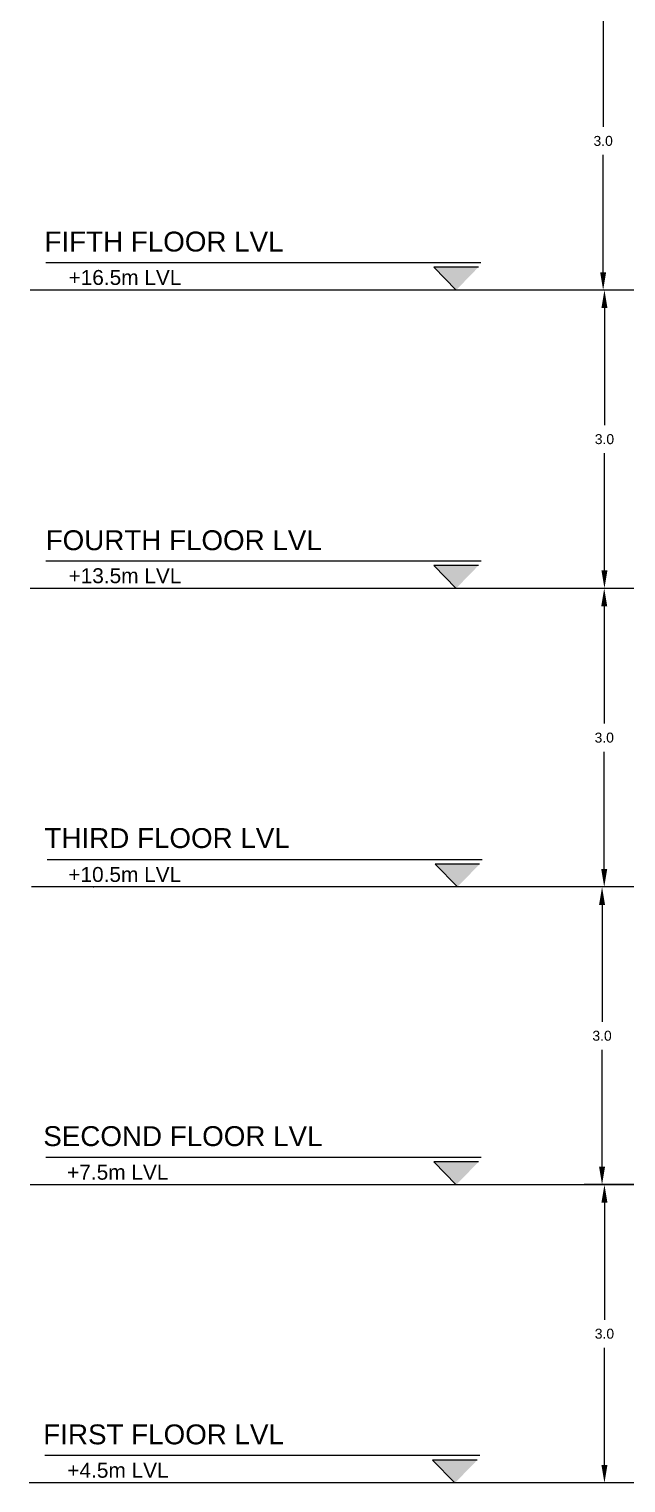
# Model space of a CAD drawing. Header units: metres. Extents: x 29392 to 32022, y 3934 to 33962.
# Drawn here: x 29690.84 to 29696.84, y 4063.19 to 4077.81 of the extents above; entities that cross this region are included whole.
import ezdxf

# ---------------------------------------------------------------- set-up
doc = ezdxf.new("R2010")
doc.units = ezdxf.units.M
doc.linetypes.add('DASHED', pattern=[19.05, 12.7, -6.35])
doc.linetypes.add('HIDDEN2', pattern=[4.7625, 3.175, -1.5875])
doc.layers.add('NAMES', color=252, linetype='Continuous', lineweight=15)
doc.styles.get("Standard").update_dxf_attribs({"font": 'arial.ttf'})
doc.dimstyles.get("Standard").update_dxf_attribs({"dimtxt": 0.1, "dimasz": 0.18, "dimexe": 0.18, "dimexo": 0.0625, "dimgap": 0.09, "dimtad": 0, "dimtih": 1, "dimtoh": 1, "dimdec": 1, "dimzin": 0, "dimdsep": 46, "dimtxsty": 'Standard', "dimcen": 0.09, "dimadec": 0, "dimazin": 0, "dimtfac": 1, "dimtdec": 1, "dimtofl": 0, "dimtmove": 0, "dimatfit": 3, "dimfxl": 1, "dimtolj": 1, "dimtzin": 0, "dimarcsym": 0})

# ---------------------------------------------------------------- blocks, each defined once
blk = doc.blocks.new('*D256')
at = {"color": 0, "lineweight": -2, "transparency": 16777216}
for p, q in [((29698.058, 4066.187), (29696.446, 4066.187)), ((29696.626, 4066.007), (29696.626, 4064.828)), ((29696.626, 4063.367), (29696.626, 4064.546)), ((29698.056, 4063.187), (29696.446, 4063.187))]:
    blk.add_line(p, q, dxfattribs=at)
at = {"color": 0, "transparency": 16777216}
for points in [[(29696.596, 4066.007), (29696.656, 4066.007), (29696.626, 4066.187)], [(29696.596, 4063.367), (29696.656, 4063.367), (29696.626, 4063.187)]]:
    blk.add_solid(points, dxfattribs=at)
at = {"layer": 'Defpoints', "color": 0, "transparency": 16777216}
for p in [(29696.626, 4066.187), (29698.121, 4066.187), (29698.118, 4063.187)]:
    blk.add_point(p, dxfattribs=at)
at = {"color": 0, "transparency": 16777216, "insert": (29696.626, 4064.687), "char_height": 0.1, "attachment_point": 5}
blk.add_mtext('\\A1;3.0', dxfattribs=at)
blk = doc.blocks.new('*D333')
at = {"color": 0, "lineweight": -2, "transparency": 16777216}
for p, q in [((29696.564, 4069.181), (29696.422, 4069.181)), ((29696.602, 4069.001), (29696.602, 4067.825)), ((29696.602, 4066.367), (29696.602, 4067.543)), ((29696.564, 4066.187), (29696.422, 4066.187))]:
    blk.add_line(p, q, dxfattribs=at)
at = {"color": 0, "transparency": 16777216}
for points in [[(29696.572, 4069.001), (29696.632, 4069.001), (29696.602, 4069.181)], [(29696.572, 4066.367), (29696.632, 4066.367), (29696.602, 4066.187)]]:
    blk.add_solid(points, dxfattribs=at)
at = {"layer": 'Defpoints', "color": 0, "transparency": 16777216}
for p in [(29696.602, 4069.181), (29696.626, 4069.181), (29696.626, 4066.187)]:
    blk.add_point(p, dxfattribs=at)
at = {"color": 0, "transparency": 16777216, "insert": (29696.602, 4067.684), "char_height": 0.1, "attachment_point": 5}
blk.add_mtext('\\A1;3.0', dxfattribs=at)
blk = doc.blocks.new('*D334')
at = {"color": 0, "lineweight": -2, "transparency": 16777216}
for p, q in [((29696.564, 4072.185), (29696.444, 4072.185)), ((29696.624, 4072.005), (29696.624, 4070.824)), ((29696.624, 4069.361), (29696.624, 4070.542)), ((29696.564, 4069.181), (29696.444, 4069.181))]:
    blk.add_line(p, q, dxfattribs=at)
at = {"color": 0, "transparency": 16777216}
for points in [[(29696.594, 4072.005), (29696.654, 4072.005), (29696.624, 4072.185)], [(29696.594, 4069.361), (29696.654, 4069.361), (29696.624, 4069.181)]]:
    blk.add_solid(points, dxfattribs=at)
at = {"layer": 'Defpoints', "color": 0, "transparency": 16777216}
for p in [(29696.624, 4072.185), (29696.626, 4072.185), (29696.626, 4069.181)]:
    blk.add_point(p, dxfattribs=at)
at = {"color": 0, "transparency": 16777216, "insert": (29696.624, 4070.683), "char_height": 0.1, "attachment_point": 5}
blk.add_mtext('\\A1;3.0', dxfattribs=at)
blk = doc.blocks.new('*D335')
at = {"color": 0, "lineweight": -2, "transparency": 16777216}
for p, q in [((29696.564, 4075.185), (29696.446, 4075.185)), ((29696.626, 4075.005), (29696.626, 4073.826)), ((29696.626, 4072.365), (29696.626, 4073.544)), ((29696.564, 4072.185), (29696.446, 4072.185))]:
    blk.add_line(p, q, dxfattribs=at)
at = {"color": 0, "transparency": 16777216}
for points in [[(29696.596, 4075.005), (29696.656, 4075.005), (29696.626, 4075.185)], [(29696.596, 4072.365), (29696.656, 4072.365), (29696.626, 4072.185)]]:
    blk.add_solid(points, dxfattribs=at)
at = {"layer": 'Defpoints', "color": 0, "transparency": 16777216}
for p in [(29696.626, 4075.185), (29696.626, 4075.185), (29696.626, 4072.185)]:
    blk.add_point(p, dxfattribs=at)
at = {"color": 0, "transparency": 16777216, "insert": (29696.626, 4073.685), "char_height": 0.1, "attachment_point": 5}
blk.add_mtext('\\A1;3.0', dxfattribs=at)
blk = doc.blocks.new('*D336')
at = {"color": 0, "lineweight": -2, "transparency": 16777216}
for p, q in [((29696.564, 4078.185), (29696.433, 4078.185)), ((29696.613, 4078.005), (29696.613, 4076.826)), ((29696.613, 4075.365), (29696.613, 4076.544)), ((29696.564, 4075.185), (29696.433, 4075.185))]:
    blk.add_line(p, q, dxfattribs=at)
at = {"color": 0, "transparency": 16777216}
for points in [[(29696.583, 4078.005), (29696.643, 4078.005), (29696.613, 4078.185)], [(29696.583, 4075.365), (29696.643, 4075.365), (29696.613, 4075.185)]]:
    blk.add_solid(points, dxfattribs=at)
at = {"layer": 'Defpoints', "color": 0, "transparency": 16777216}
for p in [(29696.613, 4078.185), (29696.626, 4078.185), (29696.626, 4075.185)]:
    blk.add_point(p, dxfattribs=at)
at = {"color": 0, "transparency": 16777216, "insert": (29696.613, 4076.685), "char_height": 0.1, "attachment_point": 5}
blk.add_mtext('\\A1;3.0', dxfattribs=at)

msp = doc.modelspace()

# ---------------------------------------------------------------- hatches: boundary and pattern name
at = {"layer": 'NAMES', "linetype": 'Continuous', "lineweight": 20, "ltscale": 2, "transparency": 16777216}
h = msp.add_hatch(color=7, dxfattribs=at)
h.dxf.hatch_style = 1
h.paths.add_polyline_path([(29695.358, 4075.416), (29695.134, 4075.185), (29694.909, 4075.416)])
h = msp.add_hatch(color=7, dxfattribs=at)
h.dxf.hatch_style = 1
h.paths.add_polyline_path([(29695.359, 4072.416), (29695.134, 4072.185), (29694.91, 4072.416)])
h = msp.add_hatch(color=7, dxfattribs=at)
h.dxf.hatch_style = 1
h.paths.add_polyline_path([(29695.37, 4069.411), (29695.146, 4069.181), (29694.921, 4069.411)])
h = msp.add_hatch(color=7, dxfattribs=at)
h.dxf.hatch_style = 1
h.paths.add_polyline_path([(29695.359, 4066.416), (29695.134, 4066.185), (29694.91, 4066.416)])
h = msp.add_hatch(color=7, dxfattribs=at)
h.dxf.hatch_style = 1
h.paths.add_polyline_path([(29695.346, 4063.417), (29695.122, 4063.187), (29694.897, 4063.417)])

# ---------------------------------------------------------------- linework, layer by layer
at = {"layer": 'NAMES', "color": 7, "linetype": 'Continuous', "lineweight": 20, "ltscale": 2, "transparency": 16777216}
for p, q in [((29693.321, 4075.459), (29691.006, 4075.459)), ((29695.383, 4075.459), (29691.006, 4075.459)), ((29695.134, 4075.185), (29694.909, 4075.416)), ((29695.358, 4075.416), (29694.909, 4075.416)), ((29695.384, 4072.459), (29691.006, 4072.459)), ((29695.134, 4072.185), (29694.91, 4072.416)), ((29695.359, 4072.416), (29694.91, 4072.416)), ((29693.333, 4069.454), (29691.017, 4069.454)), ((29695.395, 4069.454), (29691.017, 4069.454)), ((29695.146, 4069.181), (29694.921, 4069.411)), ((29695.37, 4069.411), (29694.921, 4069.411)), ((29693.321, 4066.459), (29691.006, 4066.459)), ((29695.384, 4066.459), (29691.006, 4066.459)), ((29695.134, 4066.185), (29694.91, 4066.416)), ((29695.359, 4066.416), (29694.91, 4066.416)), ((29693.309, 4063.461), (29690.993, 4063.461)), ((29695.371, 4063.461), (29690.993, 4063.461)), ((29695.122, 4063.187), (29694.897, 4063.417)), ((29695.346, 4063.417), (29694.897, 4063.417))]:
    msp.add_line(p, q, dxfattribs=at)
at = {"layer": 'NAMES', "color": 7, "linetype": 'HIDDEN2', "lineweight": 20, "ltscale": 25, "transparency": 16777216}
for p, q in [((29696.976, 4075.185), (29690.848, 4075.185)), ((29696.976, 4072.185), (29690.848, 4072.185)), ((29696.988, 4069.181), (29690.86, 4069.181)), ((29696.976, 4066.185), (29690.848, 4066.185)), ((29696.964, 4063.187), (29690.836, 4063.187))]:
    msp.add_line(p, q, dxfattribs=at)
at = {"layer": 'NAMES', "color": 7, "linetype": 'DASHED', "lineweight": 20, "ltscale": 25, "transparency": 16777216}
msp.add_line((29691.482, 4069.181), (29691.486, 4069.181), dxfattribs=at)

# ---------------------------------------------------------------- texts
at = {"layer": 'NAMES', "color": 7, "linetype": 'Continuous', "lineweight": 20, "ltscale": 2, "transparency": 16777216}
for s, height, p in [('FIFTH FLOOR LVL', 0.2, (29690.991, 4075.573)), ('+16.5m LVL', 0.15, (29691.233, 4075.237)), ('FOURTH FLOOR LVL', 0.2, (29691.003, 4072.569)), ('+13.5m LVL', 0.15, (29691.233, 4072.237)), ('THIRD FLOOR LVL', 0.2, (29690.991, 4069.573)), ('+10.5m LVL', 0.15, (29691.231, 4069.232)), ('SECOND FLOOR LVL ', 0.2, (29690.979, 4066.575)), ('+7.5m LVL', 0.15, (29691.219, 4066.237)), ('FIRST FLOOR LVL ', 0.2, (29690.979, 4063.575)), ('+4.5m LVL', 0.15, (29691.221, 4063.239))]:
    msp.add_text(s, height=height, dxfattribs=at).set_placement(p)

# ---------------------------------------------------------------- dimensions: what is measured, and where the dimension line sits
at = {"color": 251, "true_color": 0x636466}
for base, p1, p2, picture, middle in [((29696.613, 4078.185), (29696.626, 4075.185), (29696.626, 4078.185), '*D336', (29696.613, 4076.685)), ((29696.626, 4075.185), (29696.626, 4072.185), (29696.626, 4075.185), '*D335', (29696.626, 4073.685)), ((29696.624, 4072.185), (29696.626, 4069.181), (29696.626, 4072.185), '*D334', (29696.624, 4070.683)), ((29696.602, 4069.181), (29696.626, 4066.187), (29696.626, 4069.181), '*D333', (29696.602, 4067.684))]:
    dim = msp.add_linear_dim(base=base, p1=p1, p2=p2, angle=90, dimstyle='Standard', dxfattribs=at)
    dim.commit()
    dim.dimension.update_dxf_attribs({"geometry": picture, "text_midpoint": middle})
at = {"color": 251, "true_color": 0x636466, "transparency": 16777216}
dim = msp.add_linear_dim(base=(29696.626, 4066.187), p1=(29698.118, 4063.187), p2=(29698.121, 4066.187), angle=90, dimstyle='Standard', dxfattribs=at)
dim.commit()
dim.dimension.update_dxf_attribs({"geometry": '*D256', "text_midpoint": (29696.626, 4064.687)})

doc.saveas('drawing.dxf')
